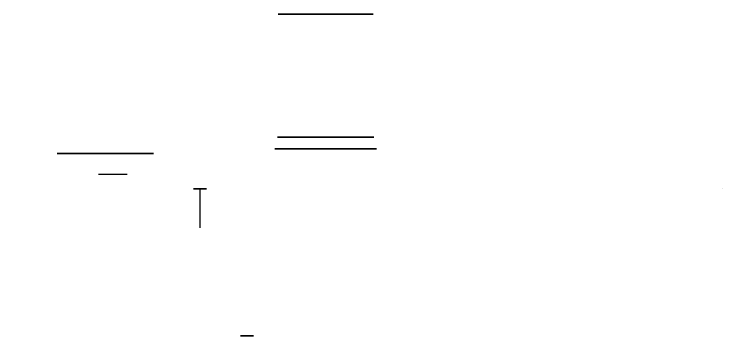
# Model space of a CAD drawing. Header units: millimetres. Extents: x -97 to 3379, y -1109 to 125.
# Drawn here: x 2280.6 to 2389.6, y -125.3 to -75.9 of the extents above; entities that cross this region are included whole.
import ezdxf

# ---------------------------------------------------------------- set-up
doc = ezdxf.new("R2010")
doc.units = ezdxf.units.MM
doc.header["$MEASUREMENT"] = 0
doc.layers.add('_acrylic', color=161, linetype='Continuous')
doc.layers.add('_motor', color=65, linetype='Continuous')

# ---------------------------------------------------------------- blocks, each defined once
blk = doc.blocks.new('upper arm')
at = {"layer": '_acrylic', "elevation": -9}
blk.add_lwpolyline([(0, 0), (0, 88.01)], dxfattribs=at)
blk = doc.blocks.new('motor geared small')
blk.add_circle((0, 0, 18.9), 7.4)
blk = doc.blocks.new('lower arm')
at = {"layer": '_acrylic', "extrusion": (0, 1, 2.22045e-16)}
blk.add_lwpolyline([(0, -6), (0, 0)], dxfattribs=at)
at = {"layer": '_acrylic', "extrusion": (0, 4.44089e-16, -1)}
for centre, radius in [((-19.31, 0, -6.15), 7.8), ((0, 0), 1), ((-7.23, -32.88, 22.6), 1)]:
    blk.add_circle(centre, radius, dxfattribs=at)
at = {"layer": '_acrylic', "extrusion": (2.22045e-16, 2.22045e-16, -1)}
blk.add_circle((-19.31, 0, -26.83), 7.3, dxfattribs=at)
at = {"layer": '_motor', "zscale": -1, "rotation": 115}
blk.add_blockref('motor geared small', (19.31, 0, 26.83), dxfattribs=at)
blk = doc.blocks.new('base motor')
at = {"layer": '_acrylic', "extrusion": (5.55112e-17, 1, 0), "elevation": -9.72}
blk.add_lwpolyline([(-2.6, -1.35), (2.6, -1.35)], dxfattribs=at)
at = {"layer": '_motor', "rotation": 94.8762613405856}
blk.add_blockref('motor geared small', (-10.02, 3.8, -23.48), dxfattribs=at)

msp = doc.modelspace()

# ---------------------------------------------------------------- block references
at = {"layer": '_acrylic', "extrusion": (0, 1, 2.22045e-16), "xscale": -1}
msp.add_blockref('lower arm', (-2309.21, 40.79, -102.7), dxfattribs=at)
at = {"layer": '_acrylic', "extrusion": (0, -1, 0), "rotation": 327.3243393414976}
msp.add_blockref('base motor', (2301.02, 28.01, 101.86), dxfattribs=at)
at = {"layer": '_acrylic', "extrusion": (0, -1, 2.22045e-16)}
msp.add_blockref('upper arm', (2389.61, 40.79, 111.7), dxfattribs=at)

doc.saveas('drawing.dxf')
